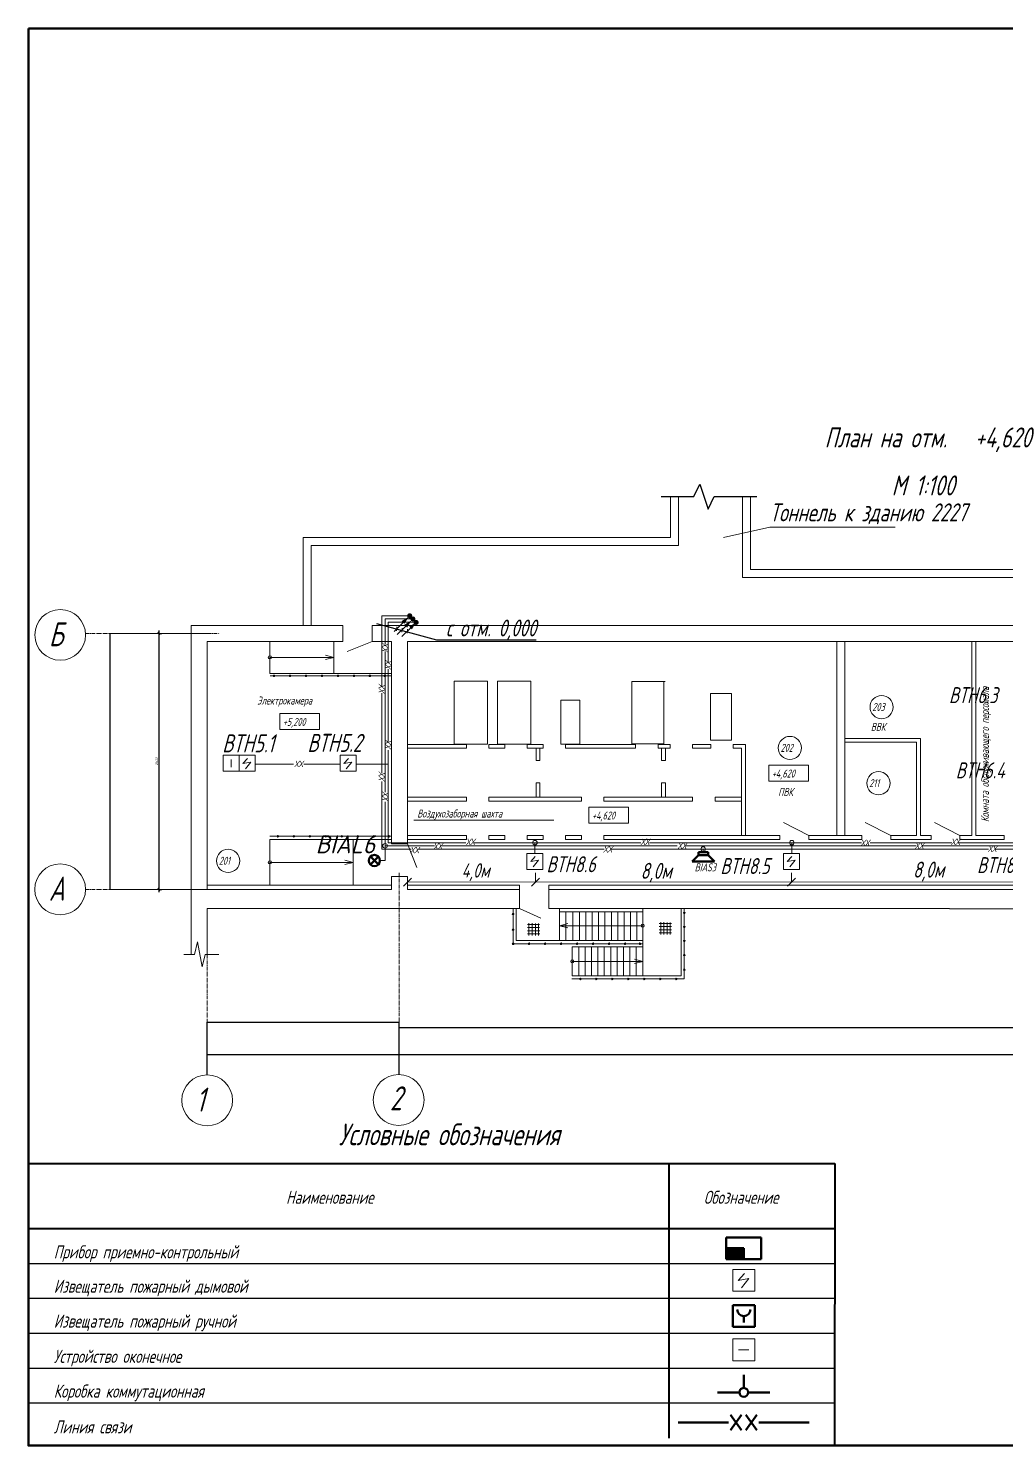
# Model space of a CAD drawing. Header units: millimetres. Extents: x 1866 to 7967, y 1263 to 3609.
# Drawn here: x 3796 to 4806, y 2145 to 3609 of the extents above; entities that cross this region are included whole.
import ezdxf
from ezdxf import colors
from ezdxf.entities.mleader import LeaderData, LeaderLine
from ezdxf.math import Vec2, Vec3

# ---------------------------------------------------------------- set-up
doc = ezdxf.new("R2010")
doc.units = ezdxf.units.MM
doc.linetypes.add('GOST2.303 6', pattern=[12, 8, -1.5, 1, -1.5])
doc.layers.get('Defpoints').update_dxf_attribs({"color": 33})
for name, color, linetype, lineweight in [('Датчики (Вновь)', 2, 'Continuous', 50), ('ЗАГОЛОВКИ', 182, 'Continuous', 40), ('КаБель силовой (Вновь)', 1, 'Continuous', 60), ('Линия выноска', 137, 'Continuous', 25), ('линия связи', 3, 'Continuous', 60), ('Линия связи (Вновь)', 3, 'Continuous', 60), ('ППК и др. приБоры', 171, 'Continuous', 50), ('Рамка тонкая', 5, 'Continuous', 25), ('Система П1', 1, 'Continuous', 50), ('СОУЭ', 160, 'Continuous', 60), ('ТаБлица', 253, 'Continuous', 40), ('Текст', 2, 'Continuous', 20), ('ТОНКИЕ', 150, 'Continuous', 9), ('тонкий', 204, 'Continuous', 20), ('Формат - толстая линия', 7, 'Continuous', 50), ('Эл. аппараты (Вновь)', 93, 'Continuous', 50)]:
    doc.layers.add(name, color=color, linetype=linetype, lineweight=lineweight)
for name, color, linetype in [('оси', 1, 'GOST2.303 6'), ('РАЗМЕР', 6, 'Continuous'), ('Размеры', 5, 'Continuous'), ('Текст.', 51, 'Continuous')]:
    doc.layers.add(name, color=color, linetype=linetype)
doc.styles.add('Simplex', font='simplex.shx', dxfattribs={"width": 0.7, "oblique": 15})
doc.styles.get("Standard").update_dxf_attribs({"font": 'arial.ttf'})
doc.dimstyles.new('Cadet25_1', dxfattribs={"dimtxt": 2.5, "dimasz": 2.5, "dimexe": 3, "dimexo": 0, "dimgap": 1, "dimtad": 1, "dimdec": 0, "dimlfac": 100, "dimtxsty": 'Standard', "dimblk": 'OBLIQUE', "dimcen": -30, "dimdle": 3, "dimclrd": 256, "dimadec": 0, "dimazin": 0, "dimtfac": 1, "dimtdec": 0, "dimtmove": 0, "dimatfit": 0, "dimfxl": 0, "dimarcsym": 0})

# ---------------------------------------------------------------- blocks, each defined once
blk = doc.blocks.new('_Oblique')
at = {"color": 0, "linetype": 'ByBlock', "lineweight": -2}
blk.add_line((-0.5, -0.5), (0.5, 0.5), dxfattribs=at)
blk = doc.blocks.new('*D26')
at = {"lineweight": -2, "transparency": 16777216}
blk.add_line((3931.2, 2716.8), (3931.2, 2987.1), dxfattribs=at)
at = {"color": 0, "lineweight": -2, "transparency": 16777216}
for p, q in [((3931.2, 2984.1), (3934.2, 2984.1)), ((3931.2, 2719.8), (3934.2, 2719.8))]:
    blk.add_line(p, q, dxfattribs=at)
at = {"layer": 'Defpoints', "color": 0, "transparency": 16777216}
for p in [(3931.2, 2984.1), (3931.2, 2984.1), (3931.2, 2719.8)]:
    blk.add_point(p, dxfattribs=at)
at = {"lineweight": -2, "transparency": 16777216, "xscale": 2.5, "yscale": 2.5, "zscale": 2.5}
for p, rotation in [((3931.2, 2984.1), 90), ((3931.2, 2719.8), 270)]:
    blk.add_blockref('_Oblique', p, dxfattribs=dict(at, rotation=rotation))
at = {"color": 0, "transparency": 16777216, "insert": (3928.9, 2851.9), "char_height": 2.5, "attachment_point": 5, "rotation": 90, "style": 'Simplex'}
blk.add_mtext('26433', dxfattribs=at)
blk = doc.blocks.new('A$C16DF54B3')
at = {"layer": 'СОУЭ'}
for p, q in [((0.51, 2.99), (2.99, 0.51)), ((0.51, 0.51), (2.99, 2.99))]:
    blk.add_line(p, q, dxfattribs=at)
blk.add_circle((1.75, 1.75), 1.75, dxfattribs=at)
blk = doc.blocks.new('A$C1E84259F')
at = {"layer": 'СОУЭ'}
for p, q in [((0, 3), (7, 3)), ((2, 1), (0, 3)), ((2, 1), (2, 0)), ((5, 1), (2, 1)), ((5, 1), (7, 3)), ((5, 0), (5, 1)), ((2, 0), (5, 0))]:
    blk.add_line(p, q, dxfattribs=at)
blk = doc.blocks.new('_None')
blk = doc.blocks.new('A$C00EC61DE')
at = {"layer": 'Линия связи (Вновь)'}
for p, q in [((6, 2), (6, 5)), ((5, 1), (0, 1)), ((7, 1), (12, 1))]:
    blk.add_line(p, q, dxfattribs=at)
at = {"layer": 'Эл. аппараты (Вновь)'}
blk.add_circle((6, 1), 1, dxfattribs=at)
blk.add_circle((6, 1), 1, dxfattribs=at)
blk = doc.blocks.new('A$C48AC0FEC')
at = {"layer": 'Линия связи (Вновь)'}
for p, q in [((12, 3.5), (14.5, 0)), ((12, 0), (14.5, 3.5)), ((15.5, 3.5), (18, 0)), ((15.5, 0), (18, 3.5)), ((11.5, 1.75), (0, 1.75)), ((18.5, 1.75), (30, 1.75))]:
    blk.add_line(p, q, dxfattribs=at)
blk = doc.blocks.new('A$C134D03C4')
at = {"layer": 'ППК и др. приБоры'}
blk.add_hatch(color=256, dxfattribs=at).paths.add_polyline_path([(4, 0), (4, 2.5), (0, 2.5), (0, 0)])
for p, q in [((0, 5), (0, 0)), ((8, 5), (0, 5)), ((8, 0), (8, 5)), ((4, 2.5), (0, 2.5)), ((0, 0), (8, 0)), ((4, 0), (4, 2.5))]:
    blk.add_line(p, q, dxfattribs=at)
blk = doc.blocks.new('A$C7A532389')
at = {"layer": 'Датчики (Вновь)'}
for p, q in [((0, 5), (5, 5)), ((0, 0), (0, 5)), ((5, 5), (5, 0)), ((2.5, 1), (2.5, 2.5)), ((5, 0), (0, 0))]:
    blk.add_line(p, q, dxfattribs=at)
blk.add_arc((2.5, 4), 1.5, 180, 0, dxfattribs=at)

msp = doc.modelspace()

# ---------------------------------------------------------------- hatches: boundary and pattern name
at = {"layer": 'Размеры', "lineweight": 0}
h = msp.add_hatch(color=255, dxfattribs=at)
h.paths.add_polyline_path([(4049.831, 2941.089), (4049.831, 2939.437, 1)])
h.paths.add_polyline_path([(4049.831, 2939.437), (4049.831, 2940.263), (4049.831, 2941.089, 1)])
h = msp.add_hatch(color=255, dxfattribs=at)
h.paths.add_polyline_path([(4066.328, 2941.089), (4066.328, 2939.437, 1)])
h.paths.add_polyline_path([(4066.328, 2939.437), (4066.328, 2940.263), (4066.328, 2941.089, 1)])
h = msp.add_hatch(color=255, dxfattribs=at)
h.paths.add_polyline_path([(4082.849, 2941.089), (4082.849, 2939.437, 1)])
h.paths.add_polyline_path([(4082.849, 2939.437), (4082.849, 2940.263), (4082.849, 2941.089, 1)])
h = msp.add_hatch(color=255, dxfattribs=at)
h.paths.add_polyline_path([(4099.37, 2941.089), (4099.37, 2939.437, 1)])
h.paths.add_polyline_path([(4099.37, 2939.437), (4099.37, 2940.263), (4099.37, 2941.089, 1)])
h = msp.add_hatch(color=255, dxfattribs=at)
h.paths.add_polyline_path([(4115.866, 2941.089), (4115.866, 2939.437, 1)])
h.paths.add_polyline_path([(4115.866, 2939.437), (4115.866, 2940.263), (4115.866, 2941.089, 1)])
h = msp.add_hatch(color=255, dxfattribs=at)
h.paths.add_polyline_path([(4132.387, 2941.089), (4132.387, 2939.437, 1)])
h.paths.add_polyline_path([(4132.387, 2939.437), (4132.387, 2940.263), (4132.387, 2941.089, 1)])
h = msp.add_hatch(color=255, dxfattribs=at)
h.paths.add_polyline_path([(4148.884, 2941.089), (4148.884, 2939.437, 1)])
h.paths.add_polyline_path([(4148.884, 2939.437), (4148.884, 2940.263), (4148.884, 2941.089, 1)])
h = msp.add_hatch(color=255, dxfattribs=at)
h.paths.add_polyline_path([(4164.268, 2941.089), (4164.268, 2939.437, 1)])
h.paths.add_polyline_path([(4164.268, 2939.437), (4164.268, 2940.263), (4164.268, 2941.089, 1)])
h = msp.add_hatch(color=255, dxfattribs=at)
h.paths.add_polyline_path([(4053.913, 2775.426), (4053.913, 2773.774, 1)])
h.paths.add_polyline_path([(4053.913, 2773.774), (4053.913, 2774.6), (4053.913, 2775.426, 1)])
h = msp.add_hatch(color=255, dxfattribs=at)
h.paths.add_polyline_path([(4070.409, 2775.426), (4070.409, 2773.774, 1)])
h.paths.add_polyline_path([(4070.409, 2773.774), (4070.409, 2774.6), (4070.409, 2775.426, 1)])
h = msp.add_hatch(color=255, dxfattribs=at)
h.paths.add_polyline_path([(4086.93, 2775.426), (4086.93, 2773.774, 1)])
h.paths.add_polyline_path([(4086.93, 2773.774), (4086.93, 2774.6), (4086.93, 2775.426, 1)])
h = msp.add_hatch(color=255, dxfattribs=at)
h.paths.add_polyline_path([(4103.451, 2775.426), (4103.451, 2773.774, 1)])
h.paths.add_polyline_path([(4103.451, 2773.774), (4103.451, 2774.6), (4103.451, 2775.426, 1)])
h = msp.add_hatch(color=255, dxfattribs=at)
h.paths.add_polyline_path([(4119.948, 2775.426), (4119.948, 2773.774, 1)])
h.paths.add_polyline_path([(4119.948, 2773.774), (4119.948, 2774.6), (4119.948, 2775.426, 1)])
h = msp.add_hatch(color=255, dxfattribs=at)
h.paths.add_polyline_path([(4136.469, 2775.426), (4136.469, 2773.774, 1)])
h.paths.add_polyline_path([(4136.469, 2773.774), (4136.469, 2774.6), (4136.469, 2775.426, 1)])
h = msp.add_hatch(color=255, dxfattribs=at)
h.paths.add_polyline_path([(4152.965, 2775.426), (4152.965, 2773.774, 1)])
h.paths.add_polyline_path([(4152.965, 2773.774), (4152.965, 2774.6), (4152.965, 2775.426, 1)])
h = msp.add_hatch(color=255, dxfattribs=at)
h.paths.add_polyline_path([(4168.349, 2775.426), (4168.349, 2773.774, 1)])
h.paths.add_polyline_path([(4168.349, 2773.774), (4168.349, 2774.6), (4168.349, 2775.426, 1)])
h = msp.add_hatch(color=255, dxfattribs=at)
h.paths.add_polyline_path([(4296.769, 2695.143), (4296.769, 2693.491, 1)])
h.paths.add_polyline_path([(4296.769, 2693.491), (4296.769, 2694.317), (4296.769, 2695.143, 1)])
h = msp.add_hatch(color=255, dxfattribs=at)
h.paths.add_polyline_path([(4473.541, 2696.291), (4473.541, 2694.639, 1)])
h.paths.add_polyline_path([(4473.541, 2694.639), (4473.541, 2695.465), (4473.541, 2696.291, 1)])
h = msp.add_hatch(color=255, dxfattribs=at)
h.paths.add_polyline_path([(4296.769, 2678.933), (4296.769, 2677.281, 1)])
h.paths.add_polyline_path([(4296.769, 2677.281), (4296.769, 2678.107), (4296.769, 2678.933, 1)])
h = msp.add_hatch(color=255, dxfattribs=at)
h.paths.add_polyline_path([(4473.541, 2681.792), (4473.541, 2680.14, 1)])
h.paths.add_polyline_path([(4473.541, 2680.14), (4473.541, 2680.966), (4473.541, 2681.792, 1)])
h = msp.add_hatch(color=255, dxfattribs=at)
h.paths.add_polyline_path([(4296.769, 2664.406), (4296.769, 2662.754, 1)])
h.paths.add_polyline_path([(4296.769, 2662.754), (4296.769, 2663.58), (4296.769, 2664.406, 1)])
h = msp.add_hatch(color=255, dxfattribs=at)
h.paths.add_polyline_path([(4313.289, 2664.406), (4313.289, 2662.754, 1)])
h.paths.add_polyline_path([(4313.289, 2662.754), (4313.289, 2663.58), (4313.289, 2664.406, 1)])
h = msp.add_hatch(color=255, dxfattribs=at)
h.paths.add_polyline_path([(4329.786, 2664.406), (4329.786, 2662.754, 1)])
h.paths.add_polyline_path([(4329.786, 2662.754), (4329.786, 2663.58), (4329.786, 2664.406, 1)])
h = msp.add_hatch(color=255, dxfattribs=at)
h.paths.add_polyline_path([(4346.307, 2664.406), (4346.307, 2662.754, 1)])
h.paths.add_polyline_path([(4346.307, 2662.754), (4346.307, 2663.58), (4346.307, 2664.406, 1)])
h = msp.add_hatch(color=255, dxfattribs=at)
h.paths.add_polyline_path([(4362.828, 2664.406), (4362.828, 2662.754, 1)])
h.paths.add_polyline_path([(4362.828, 2662.754), (4362.828, 2663.58), (4362.828, 2664.406, 1)])
h = msp.add_hatch(color=255, dxfattribs=at)
h.paths.add_polyline_path([(4379.325, 2664.406), (4379.325, 2662.754, 1)])
h.paths.add_polyline_path([(4379.325, 2662.754), (4379.325, 2663.58), (4379.325, 2664.406, 1)])
h = msp.add_hatch(color=255, dxfattribs=at)
h.paths.add_polyline_path([(4395.846, 2664.406), (4395.846, 2662.754, 1)])
h.paths.add_polyline_path([(4395.846, 2662.754), (4395.846, 2663.58), (4395.846, 2664.406, 1)])
h = msp.add_hatch(color=255, dxfattribs=at)
h.paths.add_polyline_path([(4412.342, 2664.406), (4412.342, 2662.754, 1)])
h.paths.add_polyline_path([(4412.342, 2662.754), (4412.342, 2663.58), (4412.342, 2664.406, 1)])
h = msp.add_hatch(color=255, dxfattribs=at)
h.paths.add_polyline_path([(4427.726, 2664.406), (4427.726, 2662.754, 1)])
h.paths.add_polyline_path([(4427.726, 2662.754), (4427.726, 2663.58), (4427.726, 2664.406, 1)])
h = msp.add_hatch(color=255, dxfattribs=at)
h.paths.add_polyline_path([(4473.541, 2667.293), (4473.541, 2665.641, 1)])
h.paths.add_polyline_path([(4473.541, 2665.641), (4473.541, 2666.467), (4473.541, 2667.293, 1)])
h = msp.add_hatch(color=255, dxfattribs=at)
h.paths.add_polyline_path([(4473.541, 2652.794), (4473.541, 2651.142, 1)])
h.paths.add_polyline_path([(4473.541, 2651.142), (4473.541, 2651.968), (4473.541, 2652.794, 1)])
h = msp.add_hatch(color=255, dxfattribs=at)
h.paths.add_polyline_path([(4473.541, 2637.654), (4473.541, 2636.002, 1)])
h.paths.add_polyline_path([(4473.541, 2636.002), (4473.541, 2636.828), (4473.541, 2637.654, 1)])
h = msp.add_hatch(color=255, dxfattribs=at)
h.paths.add_polyline_path([(4366.193, 2628.06), (4366.193, 2626.408, 1)])
h.paths.add_polyline_path([(4366.193, 2626.408), (4366.193, 2627.234), (4366.193, 2628.06, 1)])
h = msp.add_hatch(color=255, dxfattribs=at)
h.paths.add_polyline_path([(4382.689, 2628.06), (4382.689, 2626.408, 1)])
h.paths.add_polyline_path([(4382.689, 2626.408), (4382.689, 2627.234), (4382.689, 2628.06, 1)])
h = msp.add_hatch(color=255, dxfattribs=at)
h.paths.add_polyline_path([(4399.21, 2628.06), (4399.21, 2626.408, 1)])
h.paths.add_polyline_path([(4399.21, 2626.408), (4399.21, 2627.234), (4399.21, 2628.06, 1)])
h = msp.add_hatch(color=255, dxfattribs=at)
h.paths.add_polyline_path([(4415.731, 2628.06), (4415.731, 2626.408, 1)])
h.paths.add_polyline_path([(4415.731, 2626.408), (4415.731, 2627.234), (4415.731, 2628.06, 1)])
h = msp.add_hatch(color=255, dxfattribs=at)
h.paths.add_polyline_path([(4432.228, 2628.06), (4432.228, 2626.408, 1)])
h.paths.add_polyline_path([(4432.228, 2626.408), (4432.228, 2627.234), (4432.228, 2628.06, 1)])
h = msp.add_hatch(color=255, dxfattribs=at)
h.paths.add_polyline_path([(4448.749, 2628.06), (4448.749, 2626.408, 1)])
h.paths.add_polyline_path([(4448.749, 2626.408), (4448.749, 2627.234), (4448.749, 2628.06, 1)])
h = msp.add_hatch(color=255, dxfattribs=at)
h.paths.add_polyline_path([(4465.246, 2628.06), (4465.246, 2626.408, 1)])
h.paths.add_polyline_path([(4465.246, 2626.408), (4465.246, 2627.234), (4465.246, 2628.06, 1)])
at = {"layer": 'Эл. аппараты (Вновь)', "lineweight": 0}
msp.add_hatch(color=256, dxfattribs=at).paths.add_polyline_path([(4187.362, 3002.252, 1), (4192.648, 3002.252, 1)])
h = msp.add_hatch(color=256, dxfattribs=at)
edge = h.paths.add_edge_path()
edge.add_arc((4193.309, 2998.947), 2.643, 0, 360)
h = msp.add_hatch(color=256, dxfattribs=at)
edge = h.paths.add_edge_path()
edge.add_arc((4196.612, 2995.418), 2.643, 0, 360)

# ---------------------------------------------------------------- linework, layer by layer
at = {"lineweight": 0}
for p, q in [((4167.906, 2833.456), (4167.906, 2767.992)), ((4319.874, 2736.911), (4319.874, 2727.281)), ((4584.231, 2736.911), (4584.231, 2727.281))]:
    msp.add_line(p, q, dxfattribs=at)
for p, q in [((4628.893, 2333.209), (3796.393, 2333.209)), ((4628.893, 2297.209), (3796.393, 2297.209)), ((4628.893, 2261.209), (3796.393, 2261.209)), ((4628.893, 2225.209), (3796.393, 2225.209)), ((4628.893, 2189.209), (3796.393, 2189.209))]:
    msp.add_line(p, q)
at = {"color": 6, "lineweight": 0}
for centre in [(4164.603, 2764.713), (4319.314, 2767.992), (4584.621, 2767.992), (4493.069, 2761.408)]:
    msp.add_circle(centre, 2.379, dxfattribs=at)
at = {"layer": 'Датчики (Вновь)', "color": 2, "lineweight": 0}
for p, q in [((3997.33, 2858.195), (3997.33, 2841.675)), ((4013.851, 2858.195), (4030.372, 2858.195)), ((4013.851, 2841.675), (4013.851, 2858.195)), ((4022.503, 2855.053), (4017.8, 2849.832)), ((4030.372, 2858.195), (4030.372, 2841.675)), ((4118.039, 2858.195), (4134.56, 2858.195)), ((4118.039, 2841.675), (4118.039, 2858.195)), ((4126.691, 2855.053), (4121.988, 2849.832)), ((4134.56, 2858.195), (4134.56, 2841.675)), ((3997.33, 2841.675), (4013.851, 2841.675)), ((4030.372, 2841.675), (4013.851, 2841.675)), ((4017.8, 2849.832), (4025.9, 2851.268)), ((4025.9, 2851.268), (4020.282, 2844.35)), ((4134.56, 2841.675), (4118.039, 2841.675)), ((4121.988, 2849.832), (4130.087, 2851.268)), ((4130.087, 2851.268), (4124.47, 2844.35)), ((4311.055, 2756.881), (4327.575, 2756.881)), ((4311.055, 2740.36), (4311.055, 2756.881)), ((4319.706, 2753.739), (4315.004, 2748.518)), ((4327.575, 2756.881), (4327.575, 2740.36)), ((4575.971, 2756.881), (4592.491, 2756.881)), ((4575.971, 2740.36), (4575.971, 2756.881)), ((4584.622, 2753.739), (4579.919, 2748.518)), ((4592.491, 2756.881), (4592.491, 2740.36)), ((4327.575, 2740.36), (4311.055, 2740.36)), ((4315.004, 2748.518), (4323.103, 2749.954)), ((4323.103, 2749.954), (4317.486, 2743.036)), ((4592.491, 2740.36), (4575.971, 2740.36)), ((4579.919, 2748.518), (4588.019, 2749.954)), ((4588.019, 2749.954), (4582.402, 2743.036))]:
    msp.add_line(p, q, dxfattribs=at)
at = {"layer": 'Датчики (Вновь)', "color": 1, "lineweight": 0}
for p, q in [((4013.851, 2858.195), (3997.33, 2858.195)), ((3997.33, 2858.195), (3997.33, 2841.675)), ((4005.764, 2846.081), (4005.764, 2853.789)), ((4013.851, 2841.675), (4013.851, 2858.195)), ((3997.33, 2841.675), (4013.851, 2841.675))]:
    msp.add_line(p, q, dxfattribs=at)
at = {"layer": 'Датчики (Вновь)', "color": 2, "lineweight": 18}
for p, q in [((4523.75, 2327.323), (4546.25, 2327.323)), ((4523.75, 2304.823), (4523.75, 2327.323)), ((4546.25, 2327.323), (4546.25, 2304.823)), ((4535.533, 2323.044), (4529.128, 2315.933)), ((4529.128, 2315.933), (4540.159, 2317.888)), ((4540.159, 2317.888), (4532.509, 2308.466)), ((4546.25, 2304.823), (4523.75, 2304.823))]:
    msp.add_line(p, q, dxfattribs=at)
at = {"layer": 'Датчики (Вновь)', "color": 1, "lineweight": 18}
for p, q in [((4546.25, 2255.6), (4523.75, 2255.6)), ((4546.25, 2255.6), (4523.75, 2255.6)), ((4523.75, 2255.6), (4523.75, 2233.1)), ((4523.75, 2255.6), (4523.75, 2233.1)), ((4546.25, 2233.1), (4546.25, 2255.6)), ((4546.25, 2233.1), (4546.25, 2255.6)), ((4540.013, 2244.35), (4529.516, 2244.35)), ((4540.013, 2244.35), (4529.516, 2244.35)), ((4523.75, 2233.1), (4546.25, 2233.1)), ((4523.75, 2233.1), (4546.25, 2233.1))]:
    msp.add_line(p, q, dxfattribs=at)
at = {"layer": 'КаБель силовой (Вновь)', "lineweight": 0}
for p, q in [((4173.829, 2986.12), (4183.128, 2995.407)), ((4177.2, 2982.795), (4185.962, 2991.556)), ((4182.01, 2980.816), (4190.771, 2989.577))]:
    msp.add_line(p, q, dxfattribs=at)
for points in [[(4181.687, 2996.848), (4184.569, 2993.966), (4188.969, 3001.248)], [(4184.521, 2992.997), (4187.403, 2990.115), (4191.803, 2997.397)], [(4189.331, 2991.018), (4192.212, 2988.137), (4196.612, 2995.418)]]:
    msp.add_solid(points, dxfattribs=at)
at = {"layer": 'линия связи', "color": 5, "lineweight": 0}
for p, q in [((4161.298, 3002.257), (4190.852, 3002.257)), ((4161.299, 2929.667), (4161.299, 3002.257)), ((4161.298, 2839.97), (4161.299, 2922.509)), ((4161.298, 2761.383), (4161.298, 2831.141)), ((4161.298, 2761.383), (4191.343, 2761.383)), ((4198.73, 2761.383), (4390.871, 2761.383)), ((4397.757, 2761.383), (4787.523, 2761.383)), ((4795.273, 2761.383), (5022.731, 2761.383))]:
    msp.add_line(p, q, dxfattribs=at)
at = {"layer": 'линия связи', "color": 4, "lineweight": 0}
for p, q in [((4164.602, 2972.811), (4164.602, 2998.955)), ((4164.602, 2998.955), (4193.472, 2998.953)), ((4164.603, 2820.104), (4164.602, 2965.308)), ((4164.604, 2749.558), (4164.603, 2810.309)), ((4164.603, 2764.688), (4215.618, 2764.688)), ((4223.052, 2764.688), (4466.146, 2764.688)), ((4475.078, 2764.688), (4712.978, 2764.688)), ((4719.817, 2764.688), (4977.058, 2764.688)), ((4159.319, 2749.558), (4164.604, 2749.558))]:
    msp.add_line(p, q, dxfattribs=at)
at = {"layer": 'линия связи', "lineweight": 0}
for p, q in [((4167.905, 2954.37), (4167.905, 2995.65)), ((4167.905, 2995.65), (4197.079, 2995.642)), ((4167.906, 2872.463), (4167.905, 2946.997)), ((4167.906, 2767.992), (4167.906, 2863.647)), ((4030.372, 2849.206), (4070.12, 2849.206)), ((4080.621, 2849.206), (4118.039, 2849.206)), ((4134.56, 2849.206), (4167.905, 2849.206)), ((4167.906, 2767.992), (4248.034, 2767.992)), ((4255.831, 2767.992), (4428.535, 2767.992)), ((4319.315, 2756.881), (4319.314, 2767.992)), ((4437.604, 2767.992), (4656.558, 2767.992)), ((4584.622, 2756.881), (4584.621, 2767.992)), ((4665.416, 2767.992), (4749.661, 2767.992)), ((4756.338, 2767.992), (4898.01, 2767.992)), ((4493.07, 2758.319), (4493.069, 2761.383))]:
    msp.add_line(p, q, dxfattribs=at)
at = {"layer": 'оси', "lineweight": 0, "ltscale": 0.5}
for p, q in [((3855.332, 2984.084), (3993.381, 2984.084)), ((4179.14, 2736.719), (4179.14, 2528.109)), ((3855.332, 2719.751), (3997.473, 2719.751)), ((3980.891, 2676.239), (3980.891, 2528.109))]:
    msp.add_line(p, q, dxfattribs=at)
at = {"layer": 'РАЗМЕР', "color": 255, "lineweight": 0}
for p, q in [((4311.549, 2683.638), (4324.122, 2683.638)), ((4311.549, 2680.334), (4324.122, 2680.334)), ((4313.128, 2684.793), (4313.128, 2672.008)), ((4316.432, 2684.841), (4316.432, 2672.008)), ((4319.737, 2684.697), (4319.737, 2672.008)), ((4323.041, 2684.649), (4323.041, 2672.008)), ((4447.607, 2684.675), (4460.18, 2684.675)), ((4447.607, 2681.371), (4460.18, 2681.371)), ((4447.607, 2678.066), (4460.276, 2678.066)), ((4449.186, 2685.829), (4449.186, 2673.045)), ((4452.49, 2685.877), (4452.49, 2673.045)), ((4455.794, 2685.734), (4455.794, 2673.045)), ((4459.098, 2685.686), (4459.098, 2673.045)), ((4311.549, 2677.03), (4324.218, 2677.03)), ((4311.549, 2673.725), (4324.218, 2673.725)), ((4447.607, 2674.762), (4460.276, 2674.762))]:
    msp.add_line(p, q, dxfattribs=at)
at = {"layer": 'Размеры', "color": 255}
for p, q in [((4483.422, 3125.263), (4489.57, 3138.248)), ((4489.57, 3138.248), (4498.201, 3112.468)), ((4449.726, 3125.263), (4483.422, 3125.263)), ((4498.201, 3112.468), (4504.322, 3125.263)), ((4504.322, 3125.263), (4548.457, 3125.263)), ((3880.493, 2984.002), (3880.493, 2719.834)), ((3980.891, 2528.13), (3980.891, 2582.702)), ((3980.973, 2582.661), (4179.058, 2582.661)), ((4179.14, 2528.568), (4179.14, 2582.702)), ((4179.14, 2528.568), (4179.14, 2577.281)), ((4179.223, 2577.24), (4972.057, 2577.24)), ((3980.891, 2549.339), (3980.891, 2549.318)), ((3980.973, 2549.359), (5566.807, 2549.359))]:
    msp.add_line(p, q, dxfattribs=at)
at = {"layer": 'Размеры', "color": 255, "lineweight": 0}
for p, q in [((3980.87, 2984.084), (3880.452, 2984.084)), ((4045.652, 2975.824), (4045.652, 2942.782)), ((4111.735, 2975.824), (4111.735, 2942.782)), ((4045.652, 2959.303), (4111.735, 2959.303)), ((4103.12, 2961.46), (4111.735, 2959.303)), ((4111.735, 2959.303), (4103.12, 2957.112)), ((4045.652, 2942.782), (4171.21, 2942.782)), ((4045.909, 2940.263), (4171.21, 2940.263)), ((4055.782, 2901.254), (4096.809, 2901.254)), ((4055.782, 2884.835), (4055.782, 2901.254)), ((4096.809, 2901.254), (4096.809, 2884.835)), ((4096.809, 2884.835), (4055.782, 2884.835)), ((4560.662, 2847.926), (4601.689, 2847.926)), ((4560.662, 2831.507), (4560.662, 2847.926)), ((4601.689, 2847.926), (4601.689, 2831.507)), ((4601.689, 2831.507), (4560.662, 2831.507)), ((4375.027, 2804.586), (4416.053, 2804.586)), ((4375.027, 2788.166), (4375.027, 2804.586)), ((4416.053, 2804.586), (4416.053, 2788.166)), ((4194.365, 2791.077), (4338.776, 2791.077)), ((4416.053, 2788.166), (4375.027, 2788.166)), ((4045.535, 2774.6), (4171.21, 2774.6)), ((4045.652, 2771.296), (4045.652, 2724.046)), ((4171.21, 2771.296), (4045.652, 2771.296)), ((4131.56, 2771.296), (4131.56, 2724.046)), ((4045.652, 2747.671), (4131.56, 2747.671)), ((4122.945, 2749.828), (4131.56, 2747.671)), ((4131.56, 2747.671), (4122.945, 2745.481)), ((3980.87, 2719.751), (3880.452, 2719.751)), ((4296.769, 2663.58), (4296.769, 2699.926)), ((4473.541, 2627.234), (4473.541, 2699.926)), ((4344.679, 2682.235), (4353.294, 2684.425)), ((4430.587, 2682.235), (4344.679, 2682.235)), ((4353.294, 2680.078), (4344.679, 2682.235)), ((3967.861, 2652.552), (3970.916, 2665.537)), ((3970.916, 2665.537), (3975.783, 2639.757)), ((4296.769, 2663.58), (4430.587, 2663.58)), ((3956.709, 2652.552), (3967.861, 2652.552)), ((3975.783, 2639.757), (3978.962, 2652.552)), ((3978.962, 2652.552), (3992.778, 2652.552)), ((4357.896, 2645.407), (4430.587, 2645.407)), ((4421.972, 2647.564), (4430.587, 2645.407)), ((4430.587, 2645.407), (4421.972, 2643.217)), ((4357.562, 2627.234), (4430.587, 2627.234)), ((4430.587, 2627.234), (4473.541, 2627.234))]:
    msp.add_line(p, q, dxfattribs=at)
at = {"layer": 'Размеры', "lineweight": 0}
msp.add_line((4187.731, 2727.281), (5456.2, 2727.54), dxfattribs=at)
at = {"layer": 'Размеры', "color": 255, "lineweight": 0}
for centre, radius in [((4045.652, 2959.303), 1.652), ((4049.831, 2940.263), 0.826), ((4066.328, 2940.263), 0.826), ((4082.849, 2940.263), 0.826), ((4099.37, 2940.263), 0.826), ((4115.866, 2940.263), 0.826), ((4132.387, 2940.263), 0.826), ((4148.884, 2940.263), 0.826), ((4164.268, 2940.263), 0.826), ((4053.913, 2774.6), 0.826), ((4070.409, 2774.6), 0.826), ((4086.93, 2774.6), 0.826), ((4103.451, 2774.6), 0.826), ((4119.948, 2774.6), 0.826), ((4136.469, 2774.6), 0.826), ((4152.965, 2774.6), 0.826), ((4168.349, 2774.6), 0.826), ((4045.652, 2747.671), 1.652), ((4296.769, 2694.317), 0.826), ((4473.541, 2695.465), 0.826), ((4296.769, 2678.107), 0.826), ((4430.587, 2682.235), 1.652), ((4473.541, 2680.966), 0.826), ((4296.769, 2663.58), 0.826), ((4313.289, 2663.58), 0.826), ((4329.786, 2663.58), 0.826), ((4346.307, 2663.58), 0.826), ((4362.828, 2663.58), 0.826), ((4379.325, 2663.58), 0.826), ((4395.846, 2663.58), 0.826), ((4412.342, 2663.58), 0.826), ((4427.726, 2663.58), 0.826), ((4473.541, 2666.467), 0.826), ((4473.541, 2651.968), 0.826), ((4357.896, 2645.407), 1.652), ((4473.541, 2636.828), 0.826), ((4366.193, 2627.234), 0.826), ((4382.689, 2627.234), 0.826), ((4399.21, 2627.234), 0.826), ((4415.731, 2627.234), 0.826), ((4432.228, 2627.234), 0.826), ((4448.749, 2627.234), 0.826), ((4465.246, 2627.234), 0.826)]:
    msp.add_circle(centre, radius, dxfattribs=at)
at = {"layer": 'Размеры', "color": 255}
for points in [[(3880.48, 2984.002), (3880.507, 2984.002), (3880.493, 2984.084)], [(3880.48, 2719.834), (3880.507, 2719.834), (3880.493, 2719.751)], [(3980.973, 2582.674), (3980.973, 2582.647), (3980.891, 2582.661)], [(4179.058, 2582.674), (4179.058, 2582.647), (4179.14, 2582.661)], [(4179.223, 2577.254), (4179.223, 2577.226), (4179.14, 2577.24)], [(3980.973, 2549.373), (3980.973, 2549.346), (3980.891, 2549.359)]]:
    msp.add_solid(points, dxfattribs=at)
at = {"layer": 'Рамка тонкая', "lineweight": 0}
for p, q in [((4176.279, 2986.619), (4176.564, 2990.799)), ((4181.797, 2985.444), (4182.082, 2989.624)), ((4187.394, 2984.253), (4187.679, 2988.433))]:
    msp.add_line(p, q, dxfattribs=at)
at = {"layer": 'Система П1', "color": 255, "lineweight": 0}
for p, q in [((4270.184, 2934.777), (4235.82, 2934.777)), ((4235.82, 2934.777), (4235.82, 2869.751)), ((4270.184, 2869.751), (4270.184, 2934.777)), ((4315.006, 2934.777), (4280.643, 2934.777)), ((4280.643, 2934.777), (4280.643, 2869.751)), ((4315.006, 2869.751), (4315.006, 2934.777)), ((4419.344, 2934.379), (4419.344, 2870.113)), ((4453.707, 2934.379), (4419.344, 2934.379)), ((4452.385, 2870.113), (4452.385, 2934.379)), ((4345.969, 2915.198), (4365.794, 2915.198)), ((4345.969, 2869.7), (4345.969, 2915.198)), ((4365.794, 2915.198), (4365.794, 2869.7)), ((4500.513, 2921.893), (4522.361, 2921.893)), ((4500.513, 2873.777), (4500.513, 2921.893)), ((4522.361, 2921.893), (4522.361, 2873.777)), ((4235.82, 2869.751), (4270.184, 2869.751)), ((4280.643, 2869.751), (4315.006, 2869.751)), ((4365.794, 2869.7), (4345.969, 2869.7)), ((4419.344, 2870.113), (4452.385, 2870.113)), ((4522.361, 2873.777), (4500.513, 2873.777))]:
    msp.add_line(p, q, dxfattribs=at)
at = {"layer": 'ТаБлица'}
for p, q in [((3796.393, 2436.709), (4628.893, 2436.709)), ((4457.893, 2153.209), (4457.893, 2436.709)), ((4628.893, 2436.709), (4628.644, 2145.802)), ((4628.893, 2369.209), (3796.393, 2369.209))]:
    msp.add_line(p, q, dxfattribs=at)
at = {"layer": 'ТОНКИЕ', "color": 255}
for p, q in [((4561.692, 3093.884), (4514.119, 3082.972)), ((4691.154, 3093.884), (4561.692, 3093.884))]:
    msp.add_line(p, q, dxfattribs=at)
at = {"layer": 'ТОНКИЕ', "color": 255, "ltscale": 0.2}
for centre in [(3829.146, 2982.508), (3829.099, 2719.751), (3980.891, 2501.897), (4178.548, 2502.342)]:
    msp.add_circle(centre, 26.233, dxfattribs=at)
at = {"layer": 'ТОНКИЕ', "color": 255, "lineweight": 0}
for centre in [(4677.275, 2907.999), (4582.592, 2865.777), (4674.055, 2829.337), (4002.533, 2749.155)]:
    msp.add_circle(centre, 11.982, dxfattribs=at)
at = {"layer": 'тонкий', "color": 255}
for p, q in [((4459.334, 3083.209), (4459.334, 3125.263)), ((4467.594, 3074.949), (4467.594, 3125.263)), ((4459.334, 3083.209), (4080.015, 3083.209)), ((4467.594, 3074.949), (4088.276, 3074.949))]:
    msp.add_line(p, q, dxfattribs=at)
at = {"layer": 'тонкий', "color": 255, "lineweight": 0}
for p, q in [((4533.677, 3041.907), (4533.677, 3125.263)), ((4541.938, 3050.167), (4541.938, 3125.263)), ((4080.015, 3083.209), (4080.015, 2992.345)), ((4088.276, 3074.949), (4088.276, 2992.345)), ((4541.938, 3050.167), (5367.979, 3050.167)), ((4533.677, 3041.907), (5367.979, 3041.907)), ((3964.37, 2652.552), (3964.37, 2992.345)), ((4120.987, 2992.345), (3964.37, 2992.345)), ((4120.987, 2992.345), (4120.987, 2975.824)), ((4151.385, 2992.345), (4151.385, 2975.824)), ((4342.697, 2992.345), (4151.385, 2992.345)), ((4342.697, 2992.345), (4976.435, 2992.345)), ((3980.891, 2975.824), (3980.891, 2719.751)), ((4120.987, 2975.824), (3980.891, 2975.824)), ((4151.385, 2975.824), (4125.287, 2965.51)), ((4151.385, 2975.824), (4171.21, 2975.824)), ((4171.21, 2975.824), (4171.21, 2766.67)), ((4187.731, 2975.824), (4187.731, 2766.67)), ((4187.731, 2975.824), (4342.697, 2975.824)), ((4342.697, 2975.824), (4976.435, 2975.824)), ((4631.15, 2975.824), (4631.15, 2775.261)), ((4639.411, 2975.824), (4639.411, 2775.261)), ((4770.586, 2975.824), (4770.586, 2775.261)), ((4774.551, 2975.824), (4774.551, 2775.261)), ((4248.528, 2869.43), (4187.731, 2869.43)), ((4248.528, 2869.43), (4248.528, 2865.465)), ((4288.178, 2869.43), (4271.657, 2869.43)), ((4271.657, 2869.43), (4271.657, 2865.465)), ((4288.178, 2869.43), (4288.178, 2865.465)), ((4327.828, 2869.43), (4311.307, 2869.43)), ((4311.307, 2869.43), (4311.307, 2865.465)), ((4327.828, 2869.43), (4327.828, 2865.465)), ((4423.318, 2869.43), (4350.957, 2869.43)), ((4350.957, 2869.43), (4350.957, 2865.465)), ((4423.318, 2869.43), (4423.318, 2865.465)), ((4459.003, 2869.43), (4446.447, 2869.43)), ((4446.447, 2869.43), (4446.447, 2865.465)), ((4446.447, 2869.43), (4446.447, 2865.465)), ((4459.003, 2869.43), (4459.003, 2865.465)), ((4500.966, 2869.43), (4482.132, 2869.43)), ((4482.132, 2869.43), (4482.132, 2865.465)), ((4500.966, 2869.43), (4500.966, 2865.465)), ((4536.651, 2869.43), (4524.095, 2869.43)), ((4524.095, 2869.43), (4524.095, 2865.465)), ((4536.651, 2869.43), (4536.651, 2775.261)), ((4717.389, 2875.708), (4639.411, 2875.708)), ((4713.424, 2871.743), (4639.411, 2871.743)), ((4713.424, 2871.743), (4713.424, 2775.261)), ((4717.389, 2875.708), (4717.389, 2775.261)), ((4248.528, 2865.465), (4187.731, 2865.465)), ((4288.178, 2865.465), (4271.657, 2865.465)), ((4327.828, 2865.465), (4311.307, 2865.465)), ((4320.559, 2865.465), (4320.559, 2852.909)), ((4324.524, 2865.465), (4324.524, 2852.909)), ((4423.318, 2865.465), (4350.957, 2865.465)), ((4459.003, 2865.465), (4446.447, 2865.465)), ((4450.082, 2865.465), (4450.082, 2852.909)), ((4454.047, 2865.465), (4454.047, 2852.909)), ((4500.966, 2865.465), (4482.132, 2865.465)), ((4532.686, 2865.465), (4524.095, 2865.465)), ((4532.686, 2865.465), (4532.686, 2775.261)), ((4324.524, 2852.909), (4320.559, 2852.909)), ((4454.047, 2852.909), (4450.082, 2852.909)), ((4324.524, 2829.78), (4320.559, 2829.78)), ((4320.559, 2829.78), (4320.559, 2814.911)), ((4324.524, 2829.78), (4324.524, 2814.911)), ((4454.047, 2829.78), (4450.082, 2829.78)), ((4450.082, 2829.78), (4450.082, 2814.911)), ((4454.047, 2829.78), (4454.047, 2814.911)), ((4248.528, 2814.911), (4187.731, 2814.911)), ((4248.528, 2810.946), (4187.731, 2810.946)), ((4248.528, 2814.911), (4248.528, 2810.946)), ((4367.478, 2814.911), (4271.657, 2814.911)), ((4271.657, 2814.911), (4271.657, 2810.946)), ((4367.478, 2810.946), (4271.657, 2810.946)), ((4367.478, 2814.911), (4367.478, 2810.946)), ((4482.132, 2814.911), (4390.607, 2814.911)), ((4390.607, 2814.911), (4390.607, 2810.946)), ((4482.132, 2810.946), (4390.607, 2810.946)), ((4482.132, 2814.911), (4482.132, 2810.946)), ((4532.686, 2814.911), (4505.261, 2814.911)), ((4505.261, 2814.911), (4505.261, 2810.946)), ((4532.686, 2810.946), (4505.261, 2810.946)), ((4602.073, 2775.261), (4575.842, 2788.837)), ((4686.66, 2775.261), (4660.429, 2788.837)), ((4758.03, 2775.261), (4731.799, 2788.837)), ((4187.731, 2766.67), (4171.21, 2766.67)), ((4248.528, 2775.261), (4187.731, 2775.261)), ((4248.528, 2771.296), (4187.731, 2771.296)), ((4187.731, 2766.67), (4197.365, 2742.412)), ((4248.528, 2775.261), (4248.528, 2771.296)), ((4288.178, 2775.261), (4271.657, 2775.261)), ((4271.657, 2775.261), (4271.657, 2771.296)), ((4288.178, 2771.296), (4271.657, 2771.296)), ((4288.178, 2775.261), (4288.178, 2771.296)), ((4327.828, 2775.261), (4311.307, 2775.261)), ((4311.307, 2775.261), (4311.307, 2771.296)), ((4327.828, 2771.296), (4311.307, 2771.296)), ((4327.828, 2775.261), (4327.828, 2771.296)), ((4367.478, 2771.296), (4350.783, 2771.296)), ((4367.478, 2775.261), (4350.957, 2775.261)), ((4350.957, 2775.261), (4350.957, 2771.296)), ((4367.478, 2775.261), (4367.478, 2771.296)), ((4572.336, 2775.261), (4390.607, 2775.261)), ((4390.607, 2775.261), (4390.607, 2771.296)), ((4572.336, 2771.296), (4390.607, 2771.296)), ((4572.336, 2775.261), (4572.336, 2771.296)), ((4656.923, 2775.261), (4602.073, 2775.261)), ((4602.073, 2775.261), (4602.073, 2771.296)), ((4656.923, 2771.296), (4602.073, 2771.296)), ((4656.923, 2775.261), (4656.923, 2771.296)), ((4713.424, 2775.261), (4686.66, 2775.261)), ((4686.66, 2775.261), (4686.66, 2771.296)), ((4728.293, 2771.296), (4686.66, 2771.296)), ((4728.293, 2775.261), (4717.389, 2775.261)), ((4728.293, 2775.261), (4728.293, 2771.296)), ((4770.586, 2775.261), (4758.03, 2775.261)), ((4758.03, 2775.261), (4758.03, 2771.296)), ((4803.958, 2771.296), (4758.03, 2771.296)), ((4803.958, 2775.261), (4774.551, 2775.261)), ((4803.958, 2775.261), (4803.958, 2771.296)), ((4171.21, 2724.046), (3980.891, 2724.046)), ((4187.731, 2732.968), (4171.21, 2732.968)), ((4171.21, 2732.968), (4171.21, 2719.751)), ((4171.21, 2730.655), (4171.21, 2719.751)), ((4187.731, 2732.968), (4187.731, 2719.751)), ((4187.731, 2724.046), (4303.377, 2724.046)), ((4303.377, 2699.926), (4303.377, 2724.046)), ((4333.775, 2724.046), (4333.775, 2699.926)), ((4333.775, 2724.046), (5456.2, 2724.046)), ((4150.394, 2719.751), (3980.891, 2719.751)), ((4171.21, 2719.751), (4150.394, 2719.751)), ((4303.377, 2719.751), (4187.731, 2719.751)), ((4747.457, 2719.751), (4333.775, 2719.751)), ((5422.167, 2719.751), (4747.457, 2719.751)), ((3980.891, 2699.926), (4150.394, 2699.926)), ((3980.891, 2699.926), (3980.891, 2652.552)), ((4150.394, 2699.926), (4303.377, 2699.926)), ((4300.073, 2666.884), (4300.073, 2699.926)), ((4303.377, 2699.926), (4325.251, 2689.939)), ((4333.775, 2699.926), (4747.457, 2699.926)), ((4344.679, 2699.926), (4344.679, 2666.884)), ((4344.679, 2696.622), (4430.587, 2696.622)), ((4351.287, 2666.884), (4351.287, 2696.622)), ((4358.557, 2696.622), (4358.557, 2666.884)), ((4365.165, 2696.622), (4365.165, 2666.884)), ((4371.773, 2696.622), (4371.773, 2666.884)), ((4378.382, 2696.622), (4378.382, 2666.884)), ((4384.99, 2696.622), (4384.99, 2666.884)), ((4391.598, 2696.622), (4391.598, 2666.884)), ((4398.207, 2696.622), (4398.207, 2666.884)), ((4404.815, 2696.622), (4404.815, 2666.884)), ((4411.423, 2696.622), (4411.423, 2666.884)), ((4418.032, 2696.622), (4418.032, 2666.884)), ((4424.64, 2696.622), (4424.64, 2666.884)), ((4430.587, 2630.538), (4430.587, 2699.926)), ((4470.237, 2630.538), (4470.237, 2699.926)), ((4747.457, 2699.681), (5422.167, 2699.681)), ((4300.073, 2666.884), (4430.587, 2666.884)), ((4357.896, 2660.276), (4430.587, 2660.276)), ((4357.896, 2660.276), (4357.896, 2630.538)), ((4364.504, 2660.276), (4364.504, 2630.538)), ((4371.112, 2660.276), (4371.112, 2630.538)), ((4377.721, 2660.276), (4377.721, 2630.538)), ((4384.329, 2660.276), (4384.329, 2630.538)), ((4390.937, 2660.276), (4390.937, 2630.538)), ((4397.546, 2660.276), (4397.546, 2630.538)), ((4404.154, 2660.276), (4404.154, 2630.538)), ((4410.762, 2660.276), (4410.762, 2630.538)), ((4417.371, 2660.276), (4417.371, 2630.538)), ((4423.979, 2660.276), (4423.979, 2630.538)), ((4357.896, 2630.538), (4430.587, 2630.538)), ((4430.587, 2630.538), (4470.237, 2630.538))]:
    msp.add_line(p, q, dxfattribs=at)
at = {"layer": 'Формат - толстая линия'}
msp.add_lwpolyline([(3796.222, 3608.807), (5810.335, 3608.807), (5810.335, 2145.389), (3796.222, 2145.389)], close=True, dxfattribs=at)

# ---------------------------------------------------------------- block references
at = {"layer": 'Датчики (Вновь)', "lineweight": 0, "xscale": -3.304164644808124, "yscale": 3.304164644808124, "zscale": 3.304164644808124}
msp.add_blockref('A$C16DF54B3', (4159.319, 2743.776), dxfattribs=at)
at = {"layer": 'Датчики (Вновь)', "lineweight": 0, "xscale": 3.304164644808124, "yscale": 3.304164644808124, "zscale": 3.304164644808124, "rotation": 180}
msp.add_blockref('A$C1E84259F', (4504.634, 2758.319), dxfattribs=at)
at = {"layer": 'Датчики (Вновь)', "color": 2, "lineweight": 18, "xscale": 4.5, "yscale": 4.5, "zscale": 4.5}
for name, p in [('A$C134D03C4', (4516.872, 2337.945)), ('A$C7A532389', (4523.75, 2267.989))]:
    msp.add_blockref(name, p, dxfattribs=at)
at = {"layer": 'Линия связи (Вновь)', "color": 2, "lineweight": 18, "xscale": 4.5, "yscale": 4.5, "zscale": 4.5}
for name, p in [('A$C00EC61DE', (4507.872, 2195.927, 0)), ('A$C48AC0FEC', (4467.372, 2161.319))]:
    msp.add_blockref(name, p, dxfattribs=at)
at = {"layer": 'Размеры', "lineweight": 0, "xscale": 8.26041161202031, "yscale": 8.26041161202031, "zscale": 8.26041161202031, "rotation": 180}
for p in [(4187.731, 2727.281), (4319.874, 2727.281), (4584.231, 2727.281)]:
    msp.add_blockref('_Oblique', p, dxfattribs=at)

# ---------------------------------------------------------------- texts
at = {"layer": 'ЗАГОЛОВКИ', "color": 255, "lineweight": 0, "style": 'Simplex', "oblique": 15, "width": 0.7}
for s, p in [('Б', (3817.429, 2970.872)), ('А', (3817.381, 2708.115)), ('1', (3969.173, 2490.261)), ('2', (4169.56, 2491.624))]:
    msp.add_text(s, height=24.781, dxfattribs=at).set_placement(p)
at = {"layer": 'Линия связи (Вновь)', "lineweight": 0, "style": 'Simplex', "oblique": 15, "width": 0.7}
for p in [(4167.907, 2964.026), (4171.054, 2946.338), (4164.432, 2921.517), (4171.055, 2863.947), (4164.461, 2830.906), (4168.169, 2810.209)]:
    msp.add_text('ХХ', height=6.6083, rotation=90, dxfattribs=at).set_placement(p)
for p in [(4070.753, 2845.946), (4214.334, 2760.935), (4248.07, 2765.487), (4428.41, 2765.487), (4466.557, 2761.358), (4655.563, 2764.436), (4711.552, 2761.406), (4748.941, 2765.487), (4190.387, 2757), (4389.886, 2757.778), (4786.85, 2758.214)]:
    msp.add_text('ХХ', height=6.6083, dxfattribs=at).set_placement(p)
at = {"layer": 'Размеры', "color": 255, "insert": (3880.43, 2851.918), "char_height": 0.0826, "attachment_point": 5, "rotation": 90, "style": 'Simplex'}
msp.add_mtext('800000', dxfattribs=at)
at = {"layer": 'Размеры', "lineweight": 0, "attachment_point": 5, "style": 'Simplex'}
for s, insert, char_height in [('4,0м', (4258.018, 2737.612), 14.8687), ('8,0м', (4444.42, 2736.982), 16.5208), ('8,0м', (4725.741, 2738.25), 16.5208)]:
    msp.add_mtext(s, dxfattribs=dict(at, insert=insert, char_height=char_height))
at = {"layer": 'Размеры', "color": 255, "char_height": 0.0826, "attachment_point": 5, "style": 'Simplex'}
for s, insert in [('600000', (4075.957, 2582.723)), ('2400000', (4575.64, 2577.303)), ('4800000', (4773.89, 2549.422))]:
    msp.add_mtext(s, dxfattribs=dict(at, insert=insert))
at = {"layer": 'Текст', "style": 'Simplex', "oblique": 15, "width": 0.7}
for s, height, p in [('План на отм.   +4,620', 20.65103, (4618.481, 3176.083)), ('    М 1:100', 20.65103, (4649.279, 3126.525)), ('Обозначение', 13.5, (4493.735, 2395.084))]:
    msp.add_text(s, height=height, dxfattribs=at).set_placement(p)
at = {"layer": 'Текст', "color": 2, "lineweight": 0, "style": 'Simplex', "oblique": 15, "width": 0.7}
for s, height, p in [('ВТН6.3', 16.5208, (4746.81, 2912.039)), ('ВТН5.1', 18.5859, (3996.43, 2861.239)), ('ВТН5.2', 18.5859, (4084.417, 2861.733)), ('ВТН6.4', 16.5208, (4753.817, 2834.416)), ('ВТН8.6', 16.5208, (4331.27, 2737.465)), ('ВТН8.5', 16.5208, (4510.765, 2735.568)), ('ВТН8.4', 16.5208, (4775.784, 2736.509))]:
    msp.add_text(s, height=height, dxfattribs=at).set_placement(p)
at = {"layer": 'Текст', "color": 0, "lineweight": 0, "style": 'Simplex', "oblique": 15, "width": 0.7}
msp.add_text('BIАS3', height=8.2604, dxfattribs=at).set_placement((4484.229, 2738.385))
at = {"layer": 'Текст', "lineweight": 0, "insert": (4154.248, 2766.269), "char_height": 18.58593, "attachment_point": 6, "style": 'Simplex'}
msp.add_mtext_dynamic_manual_height_columns('{\\W0.9;BIAL6}', width=9.98461, gutter_width=12.5, heights=[0], dxfattribs=at)
at = {"layer": 'Текст.', "style": 'Simplex', "oblique": 15, "width": 0.7}
for s, p in [('Наименование', (4062.356, 2395.084)), ('Прибор приемно-контрольный', (3822.496, 2338.737)), ('Извещатель пожарный дымовой ', (3822.496, 2303.244)), ('Извещатель пожарный ручной ', (3822.496, 2267.244)), ('Устройство оконечное ', (3822.496, 2230.856)), ('Коробка коммутационная', (3822.496, 2194.956)), ('Линия связи', (3822.496, 2158.049))]:
    msp.add_text(s, height=13.5, dxfattribs=at).set_placement(p)
at = {"layer": 'Текст.', "insert": (4230.791, 2466.788), "char_height": 22.5, "width": 583.65703, "attachment_point": 5, "style": 'Simplex'}
msp.add_mtext('{\\C2;Условные обозначения}', dxfattribs=at)
at = {"layer": 'ТОНКИЕ', "color": 255, "style": 'Simplex', "oblique": 15, "width": 0.7}
msp.add_text('Тоннель к зданию 2227', height=18.58593, dxfattribs=at).set_placement((4561.731, 3099.742))
at = {"layer": 'ТОНКИЕ', "color": 255, "lineweight": 0, "style": 'Simplex', "oblique": 15, "width": 0.7}
for s, height, p in [('Электрокамера', 8.26041, (4032.558, 2910.635)), ('203', 8.2604, (4667.647, 2904.002)), ('+5,200', 8.2604, (4058.988, 2888.549)), ('ВВК', 8.2604, (4666.176, 2883.378)), ('202', 8.2604, (4572.963, 2861.779)), ('+4,620', 8.2604, (4563.868, 2835.221)), ('ПВК', 8.2604, (4570.465, 2816.234)), ('211', 8.2604, (4664.427, 2825.339)), ('Воздухозаборная шахта', 8.26041, (4197.82, 2793.948)), ('+4,620', 8.2604, (4378.233, 2791.881)), ('201', 8.2604, (3992.905, 2745.157))]:
    msp.add_text(s, height=height, dxfattribs=at).set_placement(p)
msp.add_text('Комната обслуживающего персонала', height=8.26041, rotation=90, dxfattribs=at).set_placement((4788.101, 2789.331))

# ---------------------------------------------------------------- dimensions: what is measured, and where the dimension line sits
dim = msp.add_linear_dim(base=(3931.165, 2984.084), p1=(3931.165, 2719.751), p2=(3931.165, 2984.084), angle=90, dimstyle='Cadet25_1', override={"dimtxsty": 'Simplex'})
dim.commit()
dim.dimension.update_dxf_attribs({"geometry": '*D26', "text_midpoint": (3928.915, 2851.918)})

# ---------------------------------------------------------------- leaders
at = {"layer": 'Линия выноска', "lineweight": 0}
ml = msp.add_multileader_mtext('Standard', dxfattribs=at)
ml.set_content('с отм. 0,000', color=2, style='Simplex')
ml.set_leader_properties()
ml.set_arrow_properties(name='NONE')
ml.build(insert=Vec2(0, 0))
ml.multileader.update_dxf_attribs({"text_left_attachment_type": 6, "text_right_attachment_type": 6, "dogleg_length": 0, "arrow_head_size": 19.825})
ctx = ml.context
ctx.base_point, ctx.char_height, ctx.arrow_head_size, ctx.landing_gap_size, ctx.plane_origin = Vec3(4217.558, 2977.487), 17.34686, 19.825, 9.912, Vec3(4153.127, 2971.769)
ctx.left_attachment, ctx.right_attachment = 6, 6
notes = []
notes.append((ctx, [(0, (1, 1, 0), (4217.558, 2977.487), (1, 0), 0, [(0, [(4155.853, 2994.32)], 0, [])])]))
ctx.mtext.insert, ctx.mtext.flow_direction = Vec3(4227.471, 2998.304), 5
for ctx, leaders in notes:
    for number, flags, end, landing, length, lines in leaders:
        leader = LeaderData()
        leader.index, (leader.has_last_leader_line, leader.has_dogleg_vector, leader.attachment_direction) = number, flags
        leader.last_leader_point, leader.dogleg_vector, leader.dogleg_length = Vec3(end), Vec3(landing), length
        for number, points, colour, breaks in lines:
            line = LeaderLine()
            line.index, line.vertices, line.color, line.breaks = number, Vec3.list(points), colors.encode_raw_color(colour), breaks
            leader.lines.append(line)
        ctx.leaders.append(leader)

doc.saveas('drawing.dxf')
